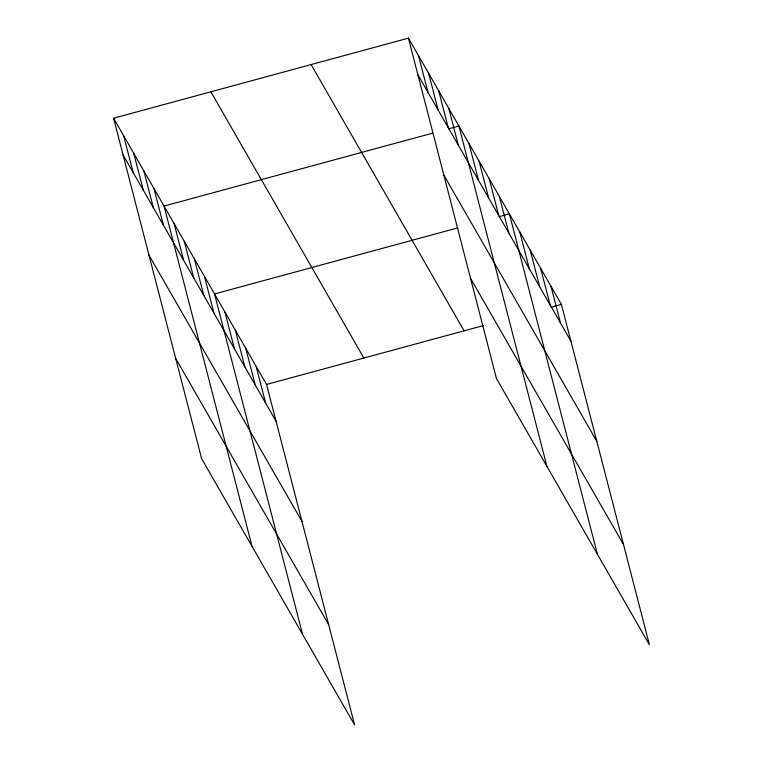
<?xml version="1.0" encoding="UTF-8"?>
<svg xmlns="http://www.w3.org/2000/svg" width="763" height="763" viewBox="0 0 763 763"><rect width="100%" height="100%" fill="white"/><g stroke="black" fill="none" stroke-linecap="round" stroke-linejoin="round"><path stroke-width="1.14" d="M113.573 118.217L266.545 384.466L354.576 724.85L201.594 458.601L113.573 118.217L408.424 38.15L561.406 304.399L649.427 644.783L496.455 378.534L408.424 38.15M432.583 133.163L164.055 206.077L252.076 546.461M448.606 128.813L458.906 126.009L546.937 466.393M457.876 227.86L214.537 293.946L302.558 634.33M499.088 216.673L509.388 213.869L597.419 554.253M266.545 384.466L483.561 325.534M551.096 307.193L561.406 304.399M417.924 74.879L570.905 341.128M443.837 175.089L596.819 441.329M470.542 278.323L623.514 544.572M311.123 64.569L464.095 330.818M210.874 91.798L363.846 358.047M123.072 154.946L276.044 421.195M148.985 255.157L301.957 521.406M175.681 358.4L328.662 624.649M551 286.297L560.5 323.026M540.595 268.185L550.094 304.914M530.199 250.083L539.699 286.812M519.794 231.981L529.293 268.71M499.298 196.301L508.797 233.03M489.197 178.733L498.697 215.462M479.097 161.155L488.597 197.884M469.007 143.587L478.506 180.316M448.816 108.441L458.315 145.17M438.715 90.864L448.215 127.602M428.615 73.296L438.115 110.025M418.525 55.718L428.024 92.457M256.139 366.364L265.638 403.093M245.743 348.262L255.243 384.991M235.338 330.15L244.837 366.879M224.932 312.048L234.432 348.777M204.436 276.368L213.936 313.097M194.336 258.8L203.835 295.529M184.245 241.222L193.745 277.961M174.145 223.654L183.645 260.383M153.954 188.509L163.454 225.238M143.854 170.941L153.353 207.67M133.763 153.363L143.263 190.092M123.663 135.795L133.163 172.524"/></g></svg>
